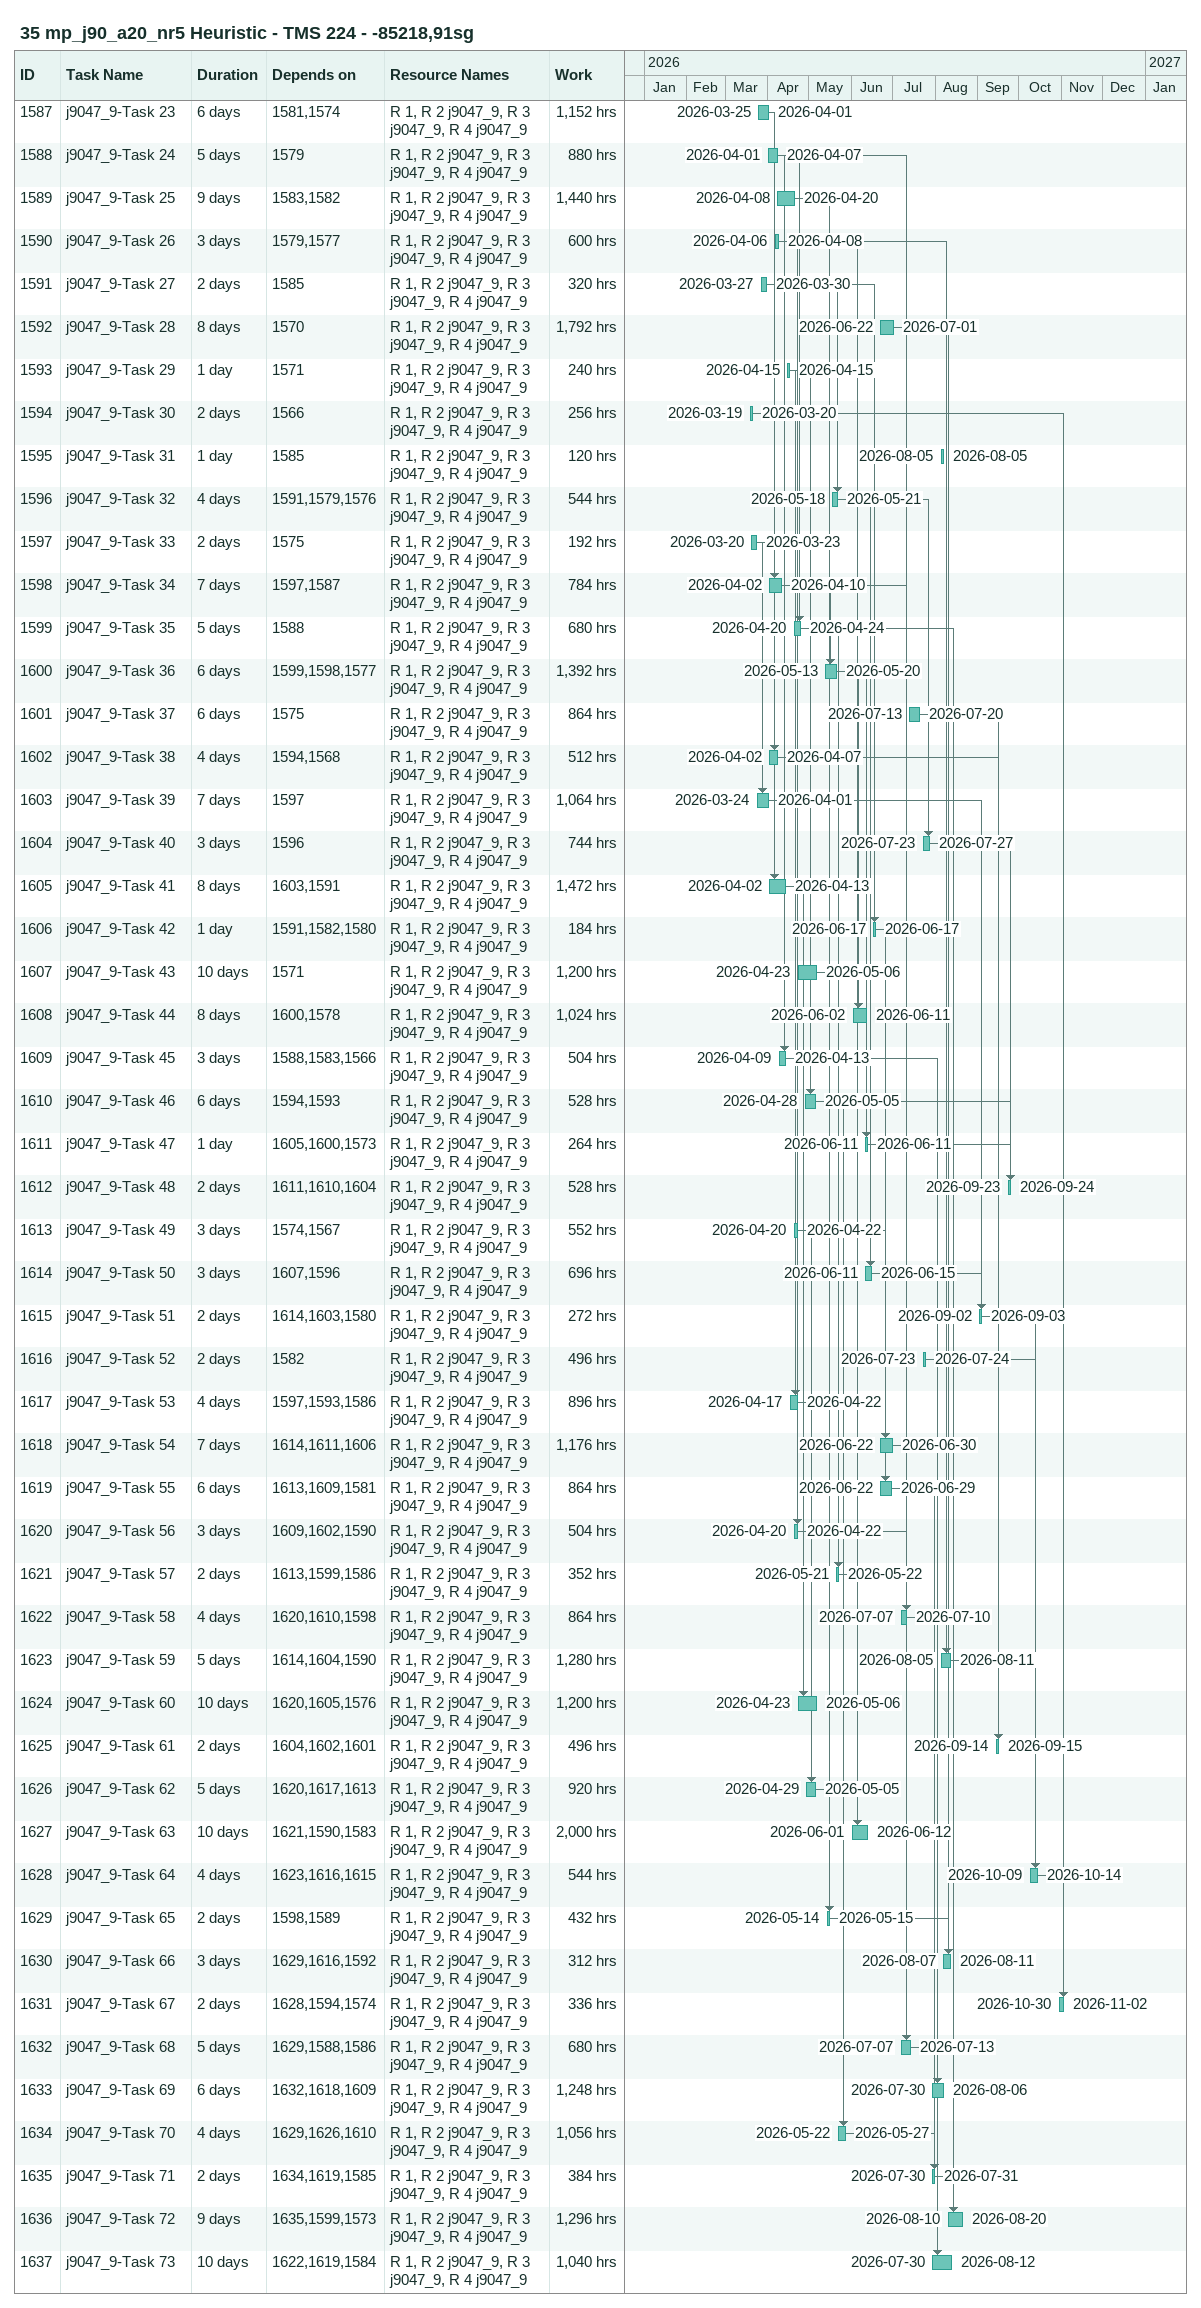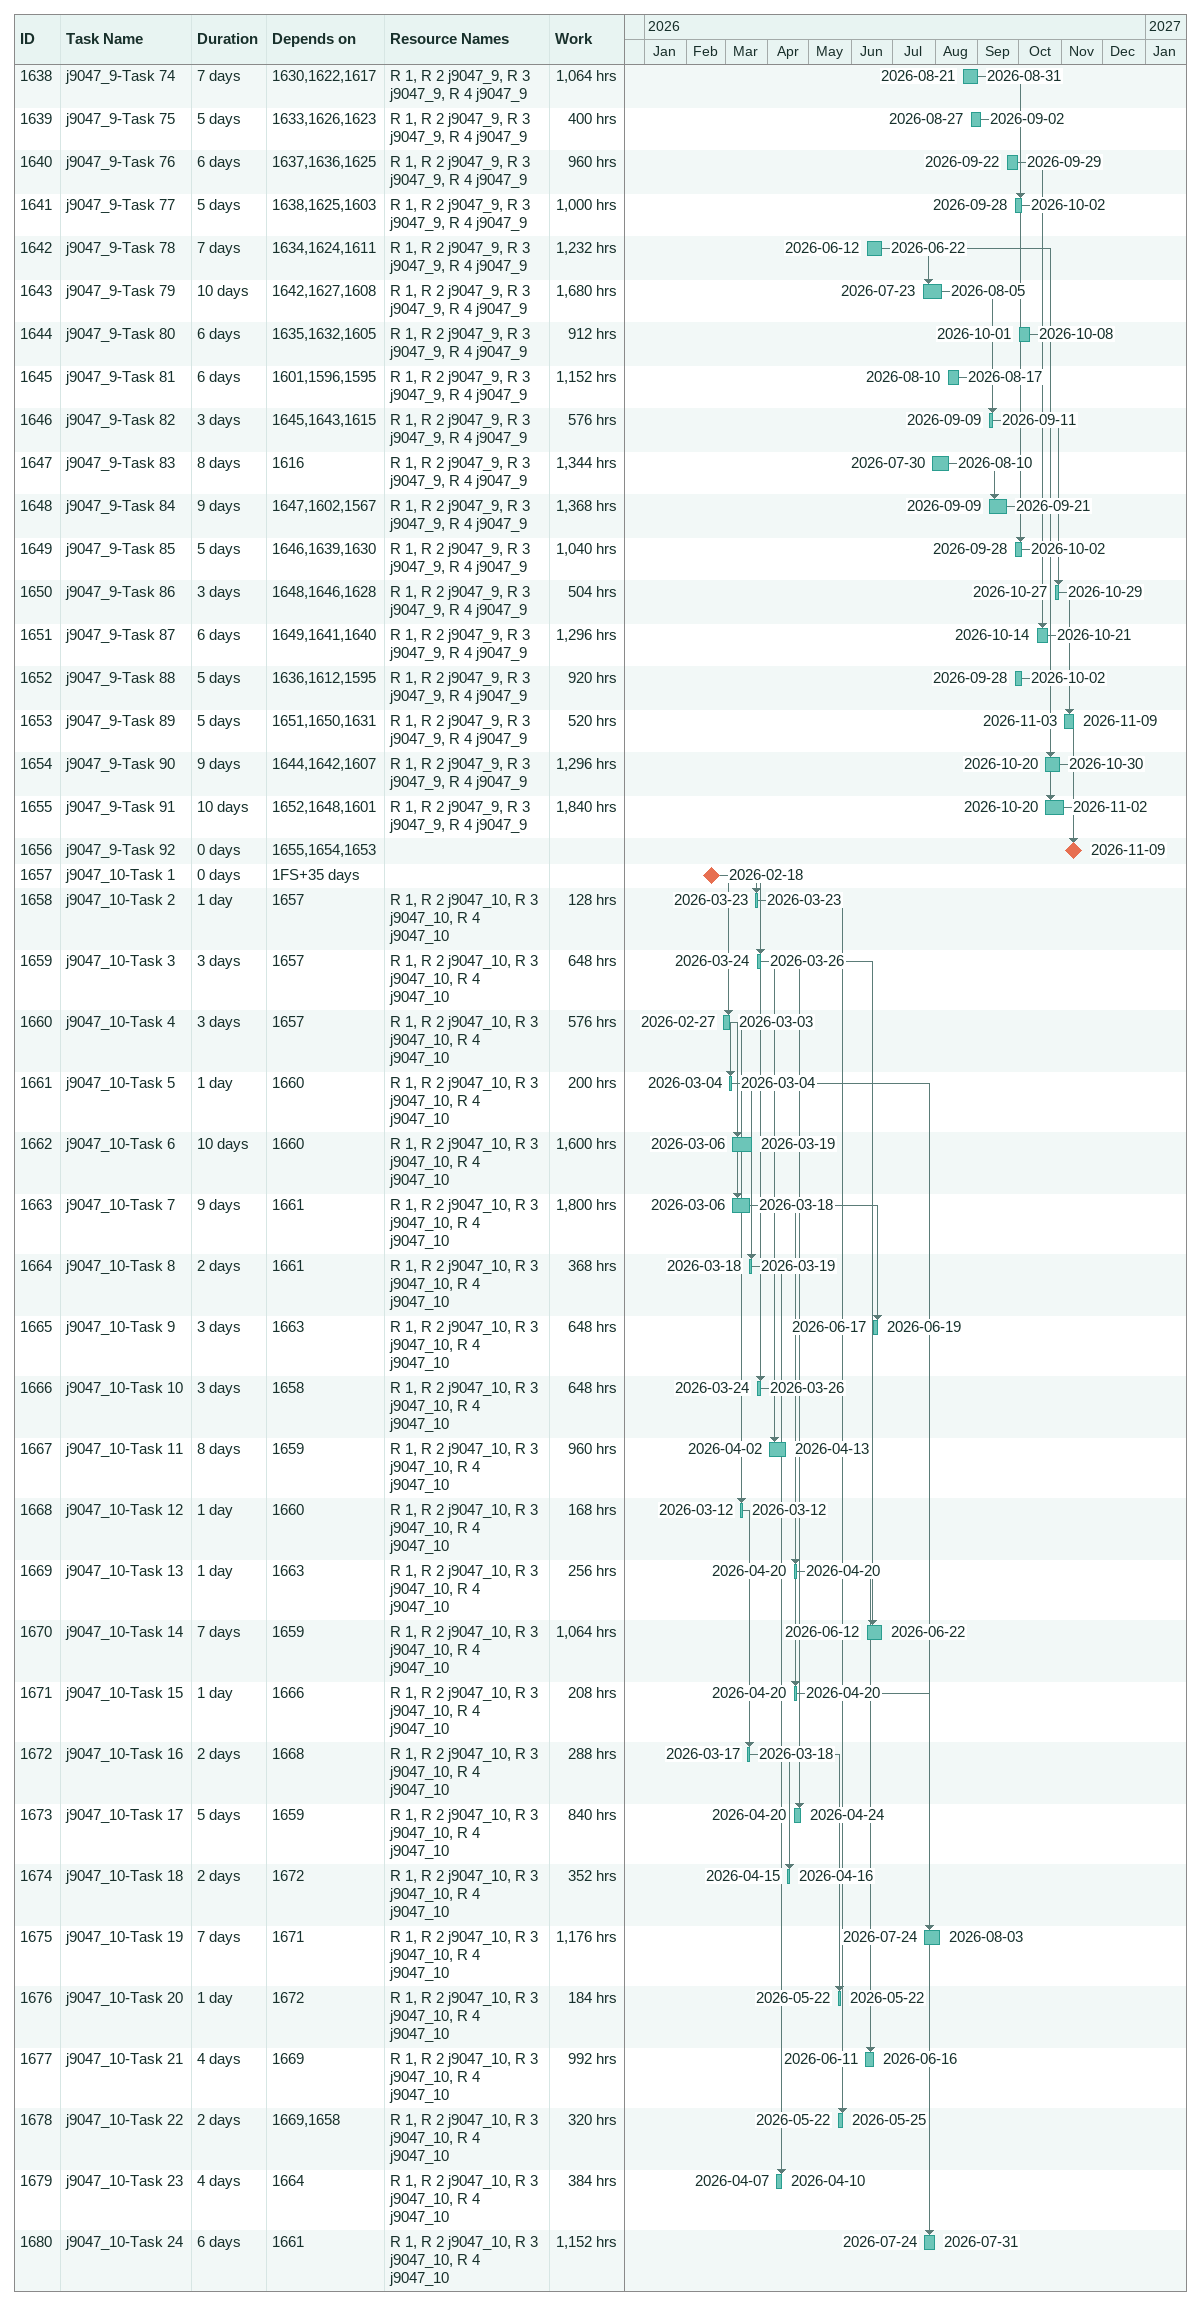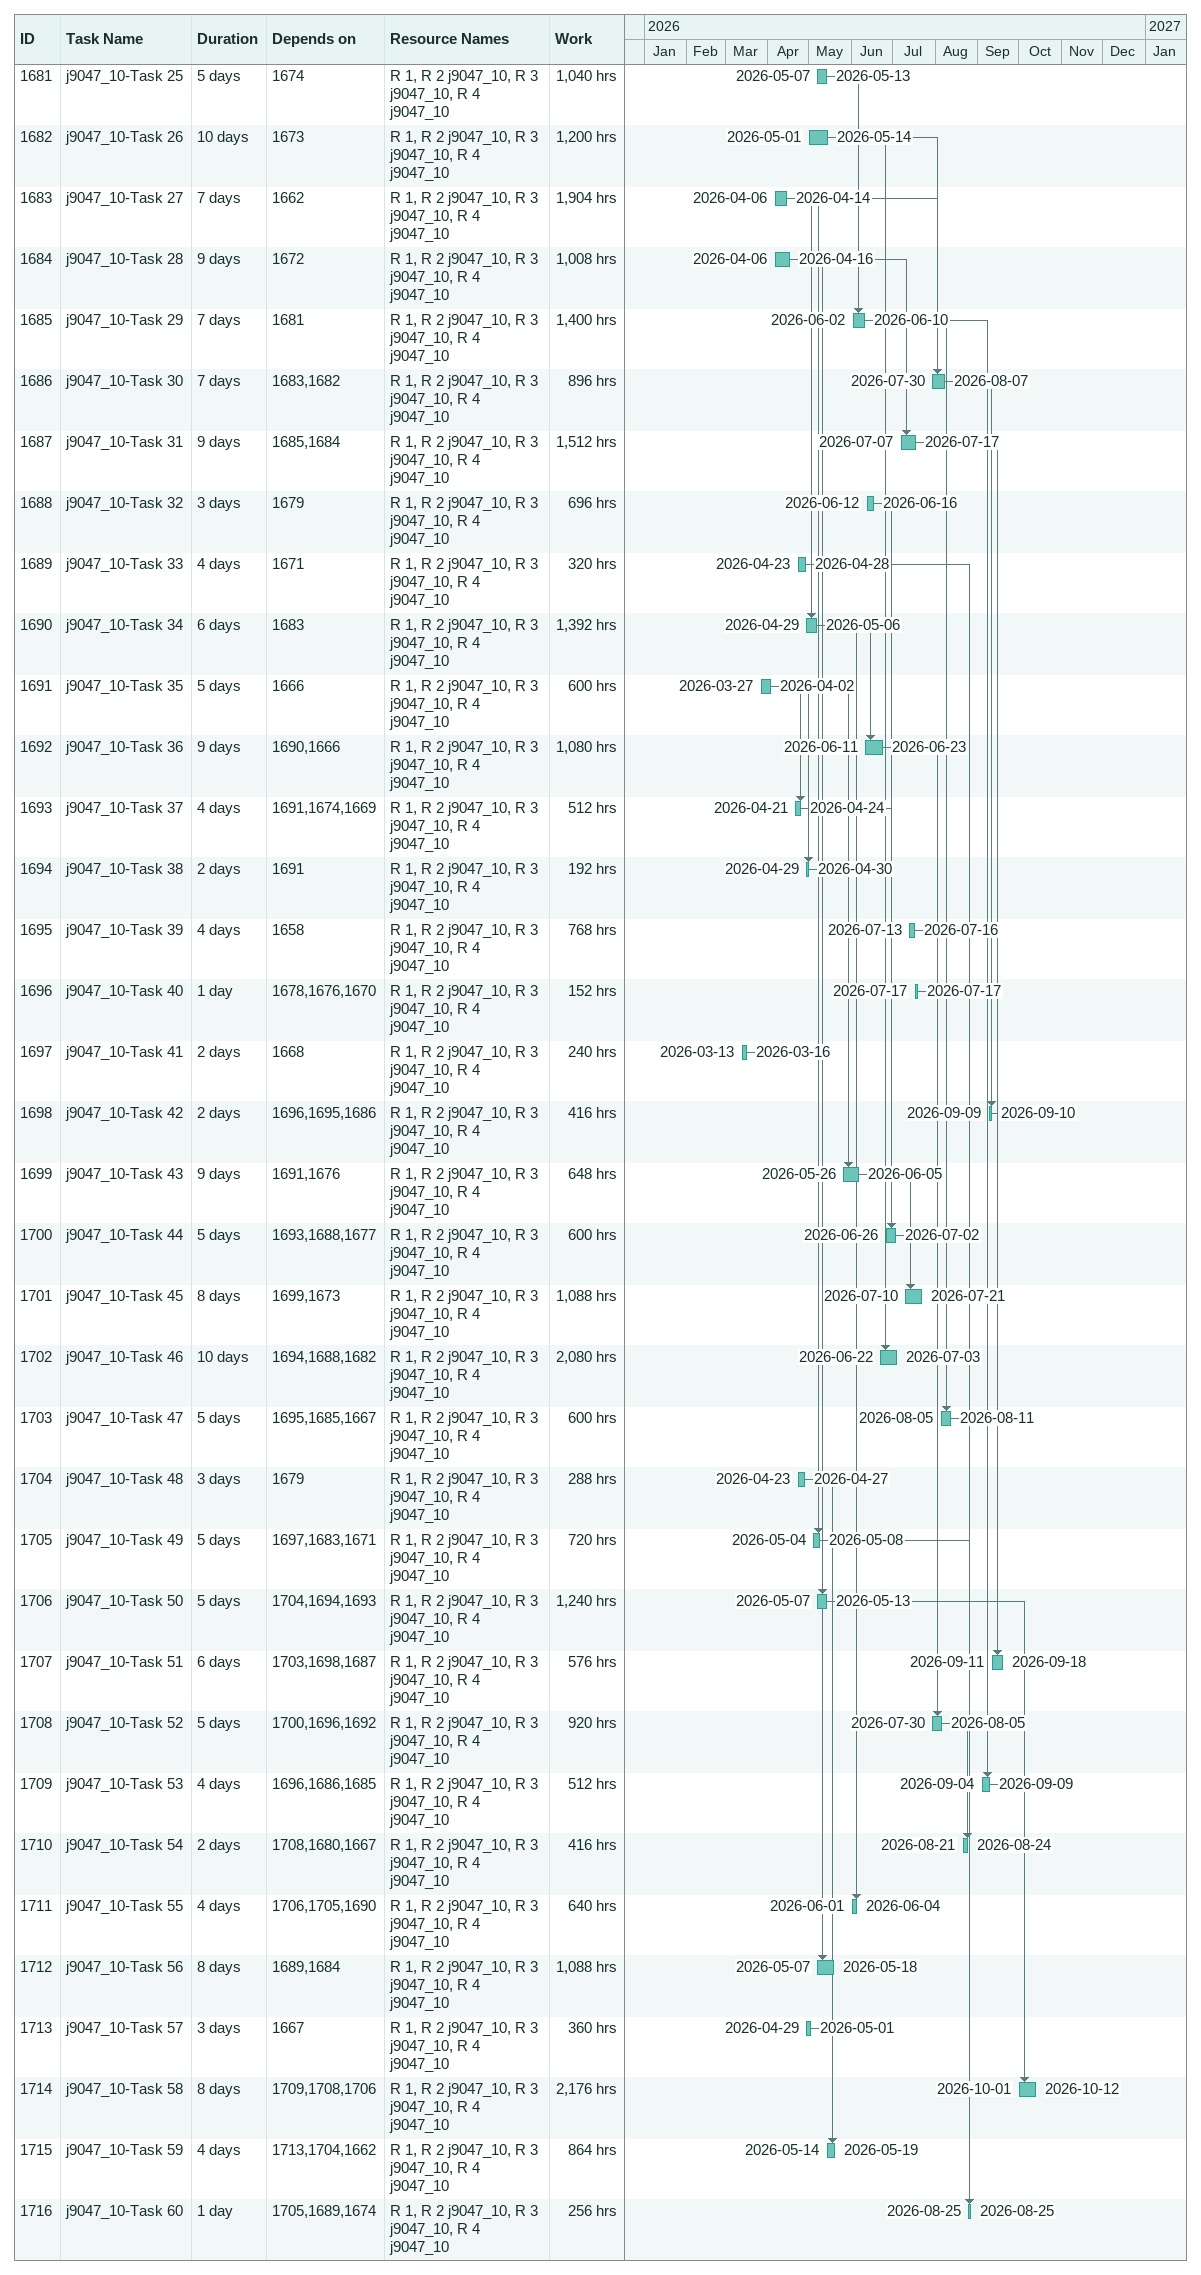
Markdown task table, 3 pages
35 mp_j90_a20_nr5 Heuristic - TMS 224 - -85218,91sg

| ID | Task | Duration | Start | Finish | Predecessors | Resources | Work (h) |
|---|---|---|---|---|---|---|---|
| 1587 | j9047_9-Task 23 | 6d | 2026-03-25 | 2026-04-01 | 1581, 1574 | R 1, R 2 j9047_9, R 3 j9047_9, R 4 j9047_9 | 1152 |
| 1588 | j9047_9-Task 24 | 5d | 2026-04-01 | 2026-04-07 | 1579 | R 1, R 2 j9047_9, R 3 j9047_9, R 4 j9047_9 | 880 |
| 1589 | j9047_9-Task 25 | 9d | 2026-04-08 | 2026-04-20 | 1583, 1582 | R 1, R 2 j9047_9, R 3 j9047_9, R 4 j9047_9 | 1440 |
| 1590 | j9047_9-Task 26 | 3d | 2026-04-06 | 2026-04-08 | 1579, 1577 | R 1, R 2 j9047_9, R 3 j9047_9, R 4 j9047_9 | 600 |
| 1591 | j9047_9-Task 27 | 2d | 2026-03-27 | 2026-03-30 | 1585 | R 1, R 2 j9047_9, R 3 j9047_9, R 4 j9047_9 | 320 |
| 1592 | j9047_9-Task 28 | 8d | 2026-06-22 | 2026-07-01 | 1570 | R 1, R 2 j9047_9, R 3 j9047_9, R 4 j9047_9 | 1792 |
| 1593 | j9047_9-Task 29 | 1d | 2026-04-15 | 2026-04-15 | 1571 | R 1, R 2 j9047_9, R 3 j9047_9, R 4 j9047_9 | 240 |
| 1594 | j9047_9-Task 30 | 2d | 2026-03-19 | 2026-03-20 | 1566 | R 1, R 2 j9047_9, R 3 j9047_9, R 4 j9047_9 | 256 |
| 1595 | j9047_9-Task 31 | 1d | 2026-08-05 | 2026-08-05 | 1585 | R 1, R 2 j9047_9, R 3 j9047_9, R 4 j9047_9 | 120 |
| 1596 | j9047_9-Task 32 | 4d | 2026-05-18 | 2026-05-21 | 1591, 1579, 1576 | R 1, R 2 j9047_9, R 3 j9047_9, R 4 j9047_9 | 544 |
| 1597 | j9047_9-Task 33 | 2d | 2026-03-20 | 2026-03-23 | 1575 | R 1, R 2 j9047_9, R 3 j9047_9, R 4 j9047_9 | 192 |
| 1598 | j9047_9-Task 34 | 7d | 2026-04-02 | 2026-04-10 | 1597, 1587 | R 1, R 2 j9047_9, R 3 j9047_9, R 4 j9047_9 | 784 |
| 1599 | j9047_9-Task 35 | 5d | 2026-04-20 | 2026-04-24 | 1588 | R 1, R 2 j9047_9, R 3 j9047_9, R 4 j9047_9 | 680 |
| 1600 | j9047_9-Task 36 | 6d | 2026-05-13 | 2026-05-20 | 1599, 1598, 1577 | R 1, R 2 j9047_9, R 3 j9047_9, R 4 j9047_9 | 1392 |
| 1601 | j9047_9-Task 37 | 6d | 2026-07-13 | 2026-07-20 | 1575 | R 1, R 2 j9047_9, R 3 j9047_9, R 4 j9047_9 | 864 |
| 1602 | j9047_9-Task 38 | 4d | 2026-04-02 | 2026-04-07 | 1594, 1568 | R 1, R 2 j9047_9, R 3 j9047_9, R 4 j9047_9 | 512 |
| 1603 | j9047_9-Task 39 | 7d | 2026-03-24 | 2026-04-01 | 1597 | R 1, R 2 j9047_9, R 3 j9047_9, R 4 j9047_9 | 1064 |
| 1604 | j9047_9-Task 40 | 3d | 2026-07-23 | 2026-07-27 | 1596 | R 1, R 2 j9047_9, R 3 j9047_9, R 4 j9047_9 | 744 |
| 1605 | j9047_9-Task 41 | 8d | 2026-04-02 | 2026-04-13 | 1603, 1591 | R 1, R 2 j9047_9, R 3 j9047_9, R 4 j9047_9 | 1472 |
| 1606 | j9047_9-Task 42 | 1d | 2026-06-17 | 2026-06-17 | 1591, 1582, 1580 | R 1, R 2 j9047_9, R 3 j9047_9, R 4 j9047_9 | 184 |
| 1607 | j9047_9-Task 43 | 10d | 2026-04-23 | 2026-05-06 | 1571 | R 1, R 2 j9047_9, R 3 j9047_9, R 4 j9047_9 | 1200 |
| 1608 | j9047_9-Task 44 | 8d | 2026-06-02 | 2026-06-11 | 1600, 1578 | R 1, R 2 j9047_9, R 3 j9047_9, R 4 j9047_9 | 1024 |
| 1609 | j9047_9-Task 45 | 3d | 2026-04-09 | 2026-04-13 | 1588, 1583, 1566 | R 1, R 2 j9047_9, R 3 j9047_9, R 4 j9047_9 | 504 |
| 1610 | j9047_9-Task 46 | 6d | 2026-04-28 | 2026-05-05 | 1594, 1593 | R 1, R 2 j9047_9, R 3 j9047_9, R 4 j9047_9 | 528 |
| 1611 | j9047_9-Task 47 | 1d | 2026-06-11 | 2026-06-11 | 1605, 1600, 1573 | R 1, R 2 j9047_9, R 3 j9047_9, R 4 j9047_9 | 264 |
| 1612 | j9047_9-Task 48 | 2d | 2026-09-23 | 2026-09-24 | 1611, 1610, 1604 | R 1, R 2 j9047_9, R 3 j9047_9, R 4 j9047_9 | 528 |
| 1613 | j9047_9-Task 49 | 3d | 2026-04-20 | 2026-04-22 | 1574, 1567 | R 1, R 2 j9047_9, R 3 j9047_9, R 4 j9047_9 | 552 |
| 1614 | j9047_9-Task 50 | 3d | 2026-06-11 | 2026-06-15 | 1607, 1596 | R 1, R 2 j9047_9, R 3 j9047_9, R 4 j9047_9 | 696 |
| 1615 | j9047_9-Task 51 | 2d | 2026-09-02 | 2026-09-03 | 1614, 1603, 1580 | R 1, R 2 j9047_9, R 3 j9047_9, R 4 j9047_9 | 272 |
| 1616 | j9047_9-Task 52 | 2d | 2026-07-23 | 2026-07-24 | 1582 | R 1, R 2 j9047_9, R 3 j9047_9, R 4 j9047_9 | 496 |
| 1617 | j9047_9-Task 53 | 4d | 2026-04-17 | 2026-04-22 | 1597, 1593, 1586 | R 1, R 2 j9047_9, R 3 j9047_9, R 4 j9047_9 | 896 |
| 1618 | j9047_9-Task 54 | 7d | 2026-06-22 | 2026-06-30 | 1614, 1611, 1606 | R 1, R 2 j9047_9, R 3 j9047_9, R 4 j9047_9 | 1176 |
| 1619 | j9047_9-Task 55 | 6d | 2026-06-22 | 2026-06-29 | 1613, 1609, 1581 | R 1, R 2 j9047_9, R 3 j9047_9, R 4 j9047_9 | 864 |
| 1620 | j9047_9-Task 56 | 3d | 2026-04-20 | 2026-04-22 | 1609, 1602, 1590 | R 1, R 2 j9047_9, R 3 j9047_9, R 4 j9047_9 | 504 |
| 1621 | j9047_9-Task 57 | 2d | 2026-05-21 | 2026-05-22 | 1613, 1599, 1586 | R 1, R 2 j9047_9, R 3 j9047_9, R 4 j9047_9 | 352 |
| 1622 | j9047_9-Task 58 | 4d | 2026-07-07 | 2026-07-10 | 1620, 1610, 1598 | R 1, R 2 j9047_9, R 3 j9047_9, R 4 j9047_9 | 864 |
| 1623 | j9047_9-Task 59 | 5d | 2026-08-05 | 2026-08-11 | 1614, 1604, 1590 | R 1, R 2 j9047_9, R 3 j9047_9, R 4 j9047_9 | 1280 |
| 1624 | j9047_9-Task 60 | 10d | 2026-04-23 | 2026-05-06 | 1620, 1605, 1576 | R 1, R 2 j9047_9, R 3 j9047_9, R 4 j9047_9 | 1200 |
| 1625 | j9047_9-Task 61 | 2d | 2026-09-14 | 2026-09-15 | 1604, 1602, 1601 | R 1, R 2 j9047_9, R 3 j9047_9, R 4 j9047_9 | 496 |
| 1626 | j9047_9-Task 62 | 5d | 2026-04-29 | 2026-05-05 | 1620, 1617, 1613 | R 1, R 2 j9047_9, R 3 j9047_9, R 4 j9047_9 | 920 |
| 1627 | j9047_9-Task 63 | 10d | 2026-06-01 | 2026-06-12 | 1621, 1590, 1583 | R 1, R 2 j9047_9, R 3 j9047_9, R 4 j9047_9 | 2000 |
| 1628 | j9047_9-Task 64 | 4d | 2026-10-09 | 2026-10-14 | 1623, 1616, 1615 | R 1, R 2 j9047_9, R 3 j9047_9, R 4 j9047_9 | 544 |
| 1629 | j9047_9-Task 65 | 2d | 2026-05-14 | 2026-05-15 | 1598, 1589 | R 1, R 2 j9047_9, R 3 j9047_9, R 4 j9047_9 | 432 |
| 1630 | j9047_9-Task 66 | 3d | 2026-08-07 | 2026-08-11 | 1629, 1616, 1592 | R 1, R 2 j9047_9, R 3 j9047_9, R 4 j9047_9 | 312 |
| 1631 | j9047_9-Task 67 | 2d | 2026-10-30 | 2026-11-02 | 1628, 1594, 1574 | R 1, R 2 j9047_9, R 3 j9047_9, R 4 j9047_9 | 336 |
| 1632 | j9047_9-Task 68 | 5d | 2026-07-07 | 2026-07-13 | 1629, 1588, 1586 | R 1, R 2 j9047_9, R 3 j9047_9, R 4 j9047_9 | 680 |
| 1633 | j9047_9-Task 69 | 6d | 2026-07-30 | 2026-08-06 | 1632, 1618, 1609 | R 1, R 2 j9047_9, R 3 j9047_9, R 4 j9047_9 | 1248 |
| 1634 | j9047_9-Task 70 | 4d | 2026-05-22 | 2026-05-27 | 1629, 1626, 1610 | R 1, R 2 j9047_9, R 3 j9047_9, R 4 j9047_9 | 1056 |
| 1635 | j9047_9-Task 71 | 2d | 2026-07-30 | 2026-07-31 | 1634, 1619, 1585 | R 1, R 2 j9047_9, R 3 j9047_9, R 4 j9047_9 | 384 |
| 1636 | j9047_9-Task 72 | 9d | 2026-08-10 | 2026-08-20 | 1635, 1599, 1573 | R 1, R 2 j9047_9, R 3 j9047_9, R 4 j9047_9 | 1296 |
| 1637 | j9047_9-Task 73 | 10d | 2026-07-30 | 2026-08-12 | 1622, 1619, 1584 | R 1, R 2 j9047_9, R 3 j9047_9, R 4 j9047_9 | 1040 |
| 1638 | j9047_9-Task 74 | 7d | 2026-08-21 | 2026-08-31 | 1630, 1622, 1617 | R 1, R 2 j9047_9, R 3 j9047_9, R 4 j9047_9 | 1064 |
| 1639 | j9047_9-Task 75 | 5d | 2026-08-27 | 2026-09-02 | 1633, 1626, 1623 | R 1, R 2 j9047_9, R 3 j9047_9, R 4 j9047_9 | 400 |
| 1640 | j9047_9-Task 76 | 6d | 2026-09-22 | 2026-09-29 | 1637, 1636, 1625 | R 1, R 2 j9047_9, R 3 j9047_9, R 4 j9047_9 | 960 |
| 1641 | j9047_9-Task 77 | 5d | 2026-09-28 | 2026-10-02 | 1638, 1625, 1603 | R 1, R 2 j9047_9, R 3 j9047_9, R 4 j9047_9 | 1000 |
| 1642 | j9047_9-Task 78 | 7d | 2026-06-12 | 2026-06-22 | 1634, 1624, 1611 | R 1, R 2 j9047_9, R 3 j9047_9, R 4 j9047_9 | 1232 |
| 1643 | j9047_9-Task 79 | 10d | 2026-07-23 | 2026-08-05 | 1642, 1627, 1608 | R 1, R 2 j9047_9, R 3 j9047_9, R 4 j9047_9 | 1680 |
| 1644 | j9047_9-Task 80 | 6d | 2026-10-01 | 2026-10-08 | 1635, 1632, 1605 | R 1, R 2 j9047_9, R 3 j9047_9, R 4 j9047_9 | 912 |
| 1645 | j9047_9-Task 81 | 6d | 2026-08-10 | 2026-08-17 | 1601, 1596, 1595 | R 1, R 2 j9047_9, R 3 j9047_9, R 4 j9047_9 | 1152 |
| 1646 | j9047_9-Task 82 | 3d | 2026-09-09 | 2026-09-11 | 1645, 1643, 1615 | R 1, R 2 j9047_9, R 3 j9047_9, R 4 j9047_9 | 576 |
| 1647 | j9047_9-Task 83 | 8d | 2026-07-30 | 2026-08-10 | 1616 | R 1, R 2 j9047_9, R 3 j9047_9, R 4 j9047_9 | 1344 |
| 1648 | j9047_9-Task 84 | 9d | 2026-09-09 | 2026-09-21 | 1647, 1602, 1567 | R 1, R 2 j9047_9, R 3 j9047_9, R 4 j9047_9 | 1368 |
| 1649 | j9047_9-Task 85 | 5d | 2026-09-28 | 2026-10-02 | 1646, 1639, 1630 | R 1, R 2 j9047_9, R 3 j9047_9, R 4 j9047_9 | 1040 |
| 1650 | j9047_9-Task 86 | 3d | 2026-10-27 | 2026-10-29 | 1648, 1646, 1628 | R 1, R 2 j9047_9, R 3 j9047_9, R 4 j9047_9 | 504 |
| 1651 | j9047_9-Task 87 | 6d | 2026-10-14 | 2026-10-21 | 1649, 1641, 1640 | R 1, R 2 j9047_9, R 3 j9047_9, R 4 j9047_9 | 1296 |
| 1652 | j9047_9-Task 88 | 5d | 2026-09-28 | 2026-10-02 | 1636, 1612, 1595 | R 1, R 2 j9047_9, R 3 j9047_9, R 4 j9047_9 | 920 |
| 1653 | j9047_9-Task 89 | 5d | 2026-11-03 | 2026-11-09 | 1651, 1650, 1631 | R 1, R 2 j9047_9, R 3 j9047_9, R 4 j9047_9 | 520 |
| 1654 | j9047_9-Task 90 | 9d | 2026-10-20 | 2026-10-30 | 1644, 1642, 1607 | R 1, R 2 j9047_9, R 3 j9047_9, R 4 j9047_9 | 1296 |
| 1655 | j9047_9-Task 91 | 10d | 2026-10-20 | 2026-11-02 | 1652, 1648, 1601 | R 1, R 2 j9047_9, R 3 j9047_9, R 4 j9047_9 | 1840 |
| 1656 | j9047_9-Task 92 | 0d | 2026-11-09 | 2026-11-09 | 1655, 1654, 1653 |  |  |
| 1657 | j9047_10-Task 1 | 0d | 2026-02-18 | 2026-02-18 | 1FS+35d |  |  |
| 1658 | j9047_10-Task 2 | 1d | 2026-03-23 | 2026-03-23 | 1657 | R 1, R 2 j9047_10, R 3 j9047_10, R 4 j9047_10 | 128 |
| 1659 | j9047_10-Task 3 | 3d | 2026-03-24 | 2026-03-26 | 1657 | R 1, R 2 j9047_10, R 3 j9047_10, R 4 j9047_10 | 648 |
| 1660 | j9047_10-Task 4 | 3d | 2026-02-27 | 2026-03-03 | 1657 | R 1, R 2 j9047_10, R 3 j9047_10, R 4 j9047_10 | 576 |
| 1661 | j9047_10-Task 5 | 1d | 2026-03-04 | 2026-03-04 | 1660 | R 1, R 2 j9047_10, R 3 j9047_10, R 4 j9047_10 | 200 |
| 1662 | j9047_10-Task 6 | 10d | 2026-03-06 | 2026-03-19 | 1660 | R 1, R 2 j9047_10, R 3 j9047_10, R 4 j9047_10 | 1600 |
| 1663 | j9047_10-Task 7 | 9d | 2026-03-06 | 2026-03-18 | 1661 | R 1, R 2 j9047_10, R 3 j9047_10, R 4 j9047_10 | 1800 |
| 1664 | j9047_10-Task 8 | 2d | 2026-03-18 | 2026-03-19 | 1661 | R 1, R 2 j9047_10, R 3 j9047_10, R 4 j9047_10 | 368 |
| 1665 | j9047_10-Task 9 | 3d | 2026-06-17 | 2026-06-19 | 1663 | R 1, R 2 j9047_10, R 3 j9047_10, R 4 j9047_10 | 648 |
| 1666 | j9047_10-Task 10 | 3d | 2026-03-24 | 2026-03-26 | 1658 | R 1, R 2 j9047_10, R 3 j9047_10, R 4 j9047_10 | 648 |
| 1667 | j9047_10-Task 11 | 8d | 2026-04-02 | 2026-04-13 | 1659 | R 1, R 2 j9047_10, R 3 j9047_10, R 4 j9047_10 | 960 |
| 1668 | j9047_10-Task 12 | 1d | 2026-03-12 | 2026-03-12 | 1660 | R 1, R 2 j9047_10, R 3 j9047_10, R 4 j9047_10 | 168 |
| 1669 | j9047_10-Task 13 | 1d | 2026-04-20 | 2026-04-20 | 1663 | R 1, R 2 j9047_10, R 3 j9047_10, R 4 j9047_10 | 256 |
| 1670 | j9047_10-Task 14 | 7d | 2026-06-12 | 2026-06-22 | 1659 | R 1, R 2 j9047_10, R 3 j9047_10, R 4 j9047_10 | 1064 |
| 1671 | j9047_10-Task 15 | 1d | 2026-04-20 | 2026-04-20 | 1666 | R 1, R 2 j9047_10, R 3 j9047_10, R 4 j9047_10 | 208 |
| 1672 | j9047_10-Task 16 | 2d | 2026-03-17 | 2026-03-18 | 1668 | R 1, R 2 j9047_10, R 3 j9047_10, R 4 j9047_10 | 288 |
| 1673 | j9047_10-Task 17 | 5d | 2026-04-20 | 2026-04-24 | 1659 | R 1, R 2 j9047_10, R 3 j9047_10, R 4 j9047_10 | 840 |
| 1674 | j9047_10-Task 18 | 2d | 2026-04-15 | 2026-04-16 | 1672 | R 1, R 2 j9047_10, R 3 j9047_10, R 4 j9047_10 | 352 |
| 1675 | j9047_10-Task 19 | 7d | 2026-07-24 | 2026-08-03 | 1671 | R 1, R 2 j9047_10, R 3 j9047_10, R 4 j9047_10 | 1176 |
| 1676 | j9047_10-Task 20 | 1d | 2026-05-22 | 2026-05-22 | 1672 | R 1, R 2 j9047_10, R 3 j9047_10, R 4 j9047_10 | 184 |
| 1677 | j9047_10-Task 21 | 4d | 2026-06-11 | 2026-06-16 | 1669 | R 1, R 2 j9047_10, R 3 j9047_10, R 4 j9047_10 | 992 |
| 1678 | j9047_10-Task 22 | 2d | 2026-05-22 | 2026-05-25 | 1669, 1658 | R 1, R 2 j9047_10, R 3 j9047_10, R 4 j9047_10 | 320 |
| 1679 | j9047_10-Task 23 | 4d | 2026-04-07 | 2026-04-10 | 1664 | R 1, R 2 j9047_10, R 3 j9047_10, R 4 j9047_10 | 384 |
| 1680 | j9047_10-Task 24 | 6d | 2026-07-24 | 2026-07-31 | 1661 | R 1, R 2 j9047_10, R 3 j9047_10, R 4 j9047_10 | 1152 |
| 1681 | j9047_10-Task 25 | 5d | 2026-05-07 | 2026-05-13 | 1674 | R 1, R 2 j9047_10, R 3 j9047_10, R 4 j9047_10 | 1040 |
| 1682 | j9047_10-Task 26 | 10d | 2026-05-01 | 2026-05-14 | 1673 | R 1, R 2 j9047_10, R 3 j9047_10, R 4 j9047_10 | 1200 |
| 1683 | j9047_10-Task 27 | 7d | 2026-04-06 | 2026-04-14 | 1662 | R 1, R 2 j9047_10, R 3 j9047_10, R 4 j9047_10 | 1904 |
| 1684 | j9047_10-Task 28 | 9d | 2026-04-06 | 2026-04-16 | 1672 | R 1, R 2 j9047_10, R 3 j9047_10, R 4 j9047_10 | 1008 |
| 1685 | j9047_10-Task 29 | 7d | 2026-06-02 | 2026-06-10 | 1681 | R 1, R 2 j9047_10, R 3 j9047_10, R 4 j9047_10 | 1400 |
| 1686 | j9047_10-Task 30 | 7d | 2026-07-30 | 2026-08-07 | 1683, 1682 | R 1, R 2 j9047_10, R 3 j9047_10, R 4 j9047_10 | 896 |
| 1687 | j9047_10-Task 31 | 9d | 2026-07-07 | 2026-07-17 | 1685, 1684 | R 1, R 2 j9047_10, R 3 j9047_10, R 4 j9047_10 | 1512 |
| 1688 | j9047_10-Task 32 | 3d | 2026-06-12 | 2026-06-16 | 1679 | R 1, R 2 j9047_10, R 3 j9047_10, R 4 j9047_10 | 696 |
| 1689 | j9047_10-Task 33 | 4d | 2026-04-23 | 2026-04-28 | 1671 | R 1, R 2 j9047_10, R 3 j9047_10, R 4 j9047_10 | 320 |
| 1690 | j9047_10-Task 34 | 6d | 2026-04-29 | 2026-05-06 | 1683 | R 1, R 2 j9047_10, R 3 j9047_10, R 4 j9047_10 | 1392 |
| 1691 | j9047_10-Task 35 | 5d | 2026-03-27 | 2026-04-02 | 1666 | R 1, R 2 j9047_10, R 3 j9047_10, R 4 j9047_10 | 600 |
| 1692 | j9047_10-Task 36 | 9d | 2026-06-11 | 2026-06-23 | 1690, 1666 | R 1, R 2 j9047_10, R 3 j9047_10, R 4 j9047_10 | 1080 |
| 1693 | j9047_10-Task 37 | 4d | 2026-04-21 | 2026-04-24 | 1691, 1674, 1669 | R 1, R 2 j9047_10, R 3 j9047_10, R 4 j9047_10 | 512 |
| 1694 | j9047_10-Task 38 | 2d | 2026-04-29 | 2026-04-30 | 1691 | R 1, R 2 j9047_10, R 3 j9047_10, R 4 j9047_10 | 192 |
| 1695 | j9047_10-Task 39 | 4d | 2026-07-13 | 2026-07-16 | 1658 | R 1, R 2 j9047_10, R 3 j9047_10, R 4 j9047_10 | 768 |
| 1696 | j9047_10-Task 40 | 1d | 2026-07-17 | 2026-07-17 | 1678, 1676, 1670 | R 1, R 2 j9047_10, R 3 j9047_10, R 4 j9047_10 | 152 |
| 1697 | j9047_10-Task 41 | 2d | 2026-03-13 | 2026-03-16 | 1668 | R 1, R 2 j9047_10, R 3 j9047_10, R 4 j9047_10 | 240 |
| 1698 | j9047_10-Task 42 | 2d | 2026-09-09 | 2026-09-10 | 1696, 1695, 1686 | R 1, R 2 j9047_10, R 3 j9047_10, R 4 j9047_10 | 416 |
| 1699 | j9047_10-Task 43 | 9d | 2026-05-26 | 2026-06-05 | 1691, 1676 | R 1, R 2 j9047_10, R 3 j9047_10, R 4 j9047_10 | 648 |
| 1700 | j9047_10-Task 44 | 5d | 2026-06-26 | 2026-07-02 | 1693, 1688, 1677 | R 1, R 2 j9047_10, R 3 j9047_10, R 4 j9047_10 | 600 |
| 1701 | j9047_10-Task 45 | 8d | 2026-07-10 | 2026-07-21 | 1699, 1673 | R 1, R 2 j9047_10, R 3 j9047_10, R 4 j9047_10 | 1088 |
| 1702 | j9047_10-Task 46 | 10d | 2026-06-22 | 2026-07-03 | 1694, 1688, 1682 | R 1, R 2 j9047_10, R 3 j9047_10, R 4 j9047_10 | 2080 |
| 1703 | j9047_10-Task 47 | 5d | 2026-08-05 | 2026-08-11 | 1695, 1685, 1667 | R 1, R 2 j9047_10, R 3 j9047_10, R 4 j9047_10 | 600 |
| 1704 | j9047_10-Task 48 | 3d | 2026-04-23 | 2026-04-27 | 1679 | R 1, R 2 j9047_10, R 3 j9047_10, R 4 j9047_10 | 288 |
| 1705 | j9047_10-Task 49 | 5d | 2026-05-04 | 2026-05-08 | 1697, 1683, 1671 | R 1, R 2 j9047_10, R 3 j9047_10, R 4 j9047_10 | 720 |
| 1706 | j9047_10-Task 50 | 5d | 2026-05-07 | 2026-05-13 | 1704, 1694, 1693 | R 1, R 2 j9047_10, R 3 j9047_10, R 4 j9047_10 | 1240 |
| 1707 | j9047_10-Task 51 | 6d | 2026-09-11 | 2026-09-18 | 1703, 1698, 1687 | R 1, R 2 j9047_10, R 3 j9047_10, R 4 j9047_10 | 576 |
| 1708 | j9047_10-Task 52 | 5d | 2026-07-30 | 2026-08-05 | 1700, 1696, 1692 | R 1, R 2 j9047_10, R 3 j9047_10, R 4 j9047_10 | 920 |
| 1709 | j9047_10-Task 53 | 4d | 2026-09-04 | 2026-09-09 | 1696, 1686, 1685 | R 1, R 2 j9047_10, R 3 j9047_10, R 4 j9047_10 | 512 |
| 1710 | j9047_10-Task 54 | 2d | 2026-08-21 | 2026-08-24 | 1708, 1680, 1667 | R 1, R 2 j9047_10, R 3 j9047_10, R 4 j9047_10 | 416 |
| 1711 | j9047_10-Task 55 | 4d | 2026-06-01 | 2026-06-04 | 1706, 1705, 1690 | R 1, R 2 j9047_10, R 3 j9047_10, R 4 j9047_10 | 640 |
| 1712 | j9047_10-Task 56 | 8d | 2026-05-07 | 2026-05-18 | 1689, 1684 | R 1, R 2 j9047_10, R 3 j9047_10, R 4 j9047_10 | 1088 |
| 1713 | j9047_10-Task 57 | 3d | 2026-04-29 | 2026-05-01 | 1667 | R 1, R 2 j9047_10, R 3 j9047_10, R 4 j9047_10 | 360 |
| 1714 | j9047_10-Task 58 | 8d | 2026-10-01 | 2026-10-12 | 1709, 1708, 1706 | R 1, R 2 j9047_10, R 3 j9047_10, R 4 j9047_10 | 2176 |
| 1715 | j9047_10-Task 59 | 4d | 2026-05-14 | 2026-05-19 | 1713, 1704, 1662 | R 1, R 2 j9047_10, R 3 j9047_10, R 4 j9047_10 | 864 |
| 1716 | j9047_10-Task 60 | 1d | 2026-08-25 | 2026-08-25 | 1705, 1689, 1674 | R 1, R 2 j9047_10, R 3 j9047_10, R 4 j9047_10 | 256 |
